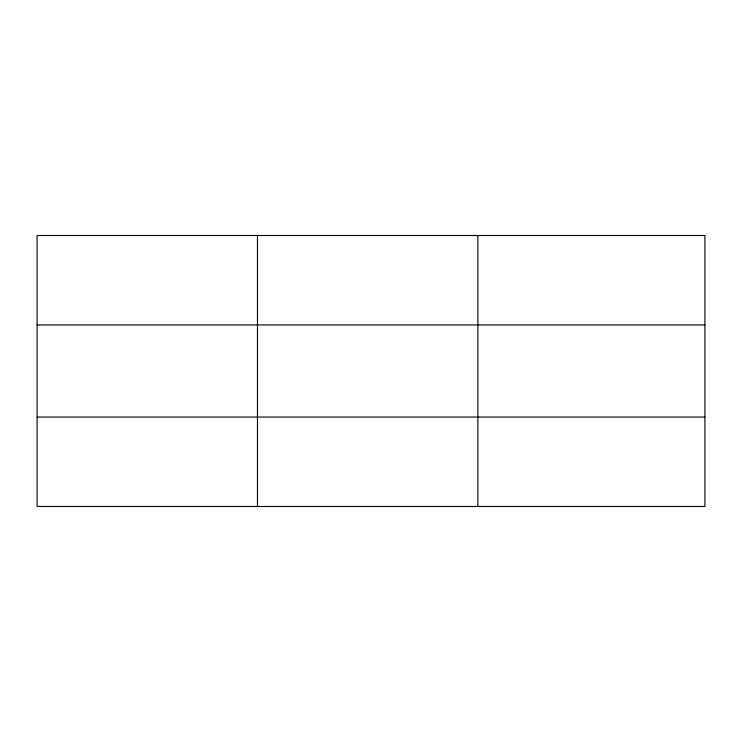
<?xml version="1.0" encoding="UTF-8"?>
<svg xmlns="http://www.w3.org/2000/svg" width="742" height="742" viewBox="0 0 742 742"><rect width="100%" height="100%" fill="white"/><g stroke="black" fill="none" stroke-linecap="round" stroke-linejoin="round"><path stroke-width="1.11" d="M257.474 235.511L257.474 506.489M477.848 235.511L477.848 506.489M704.9 324.931L704.9 235.511L37.1 235.511L37.1 506.489L704.9 506.489L704.9 324.931L37.1 324.931M37.1 417.069L704.9 417.069"/></g></svg>
